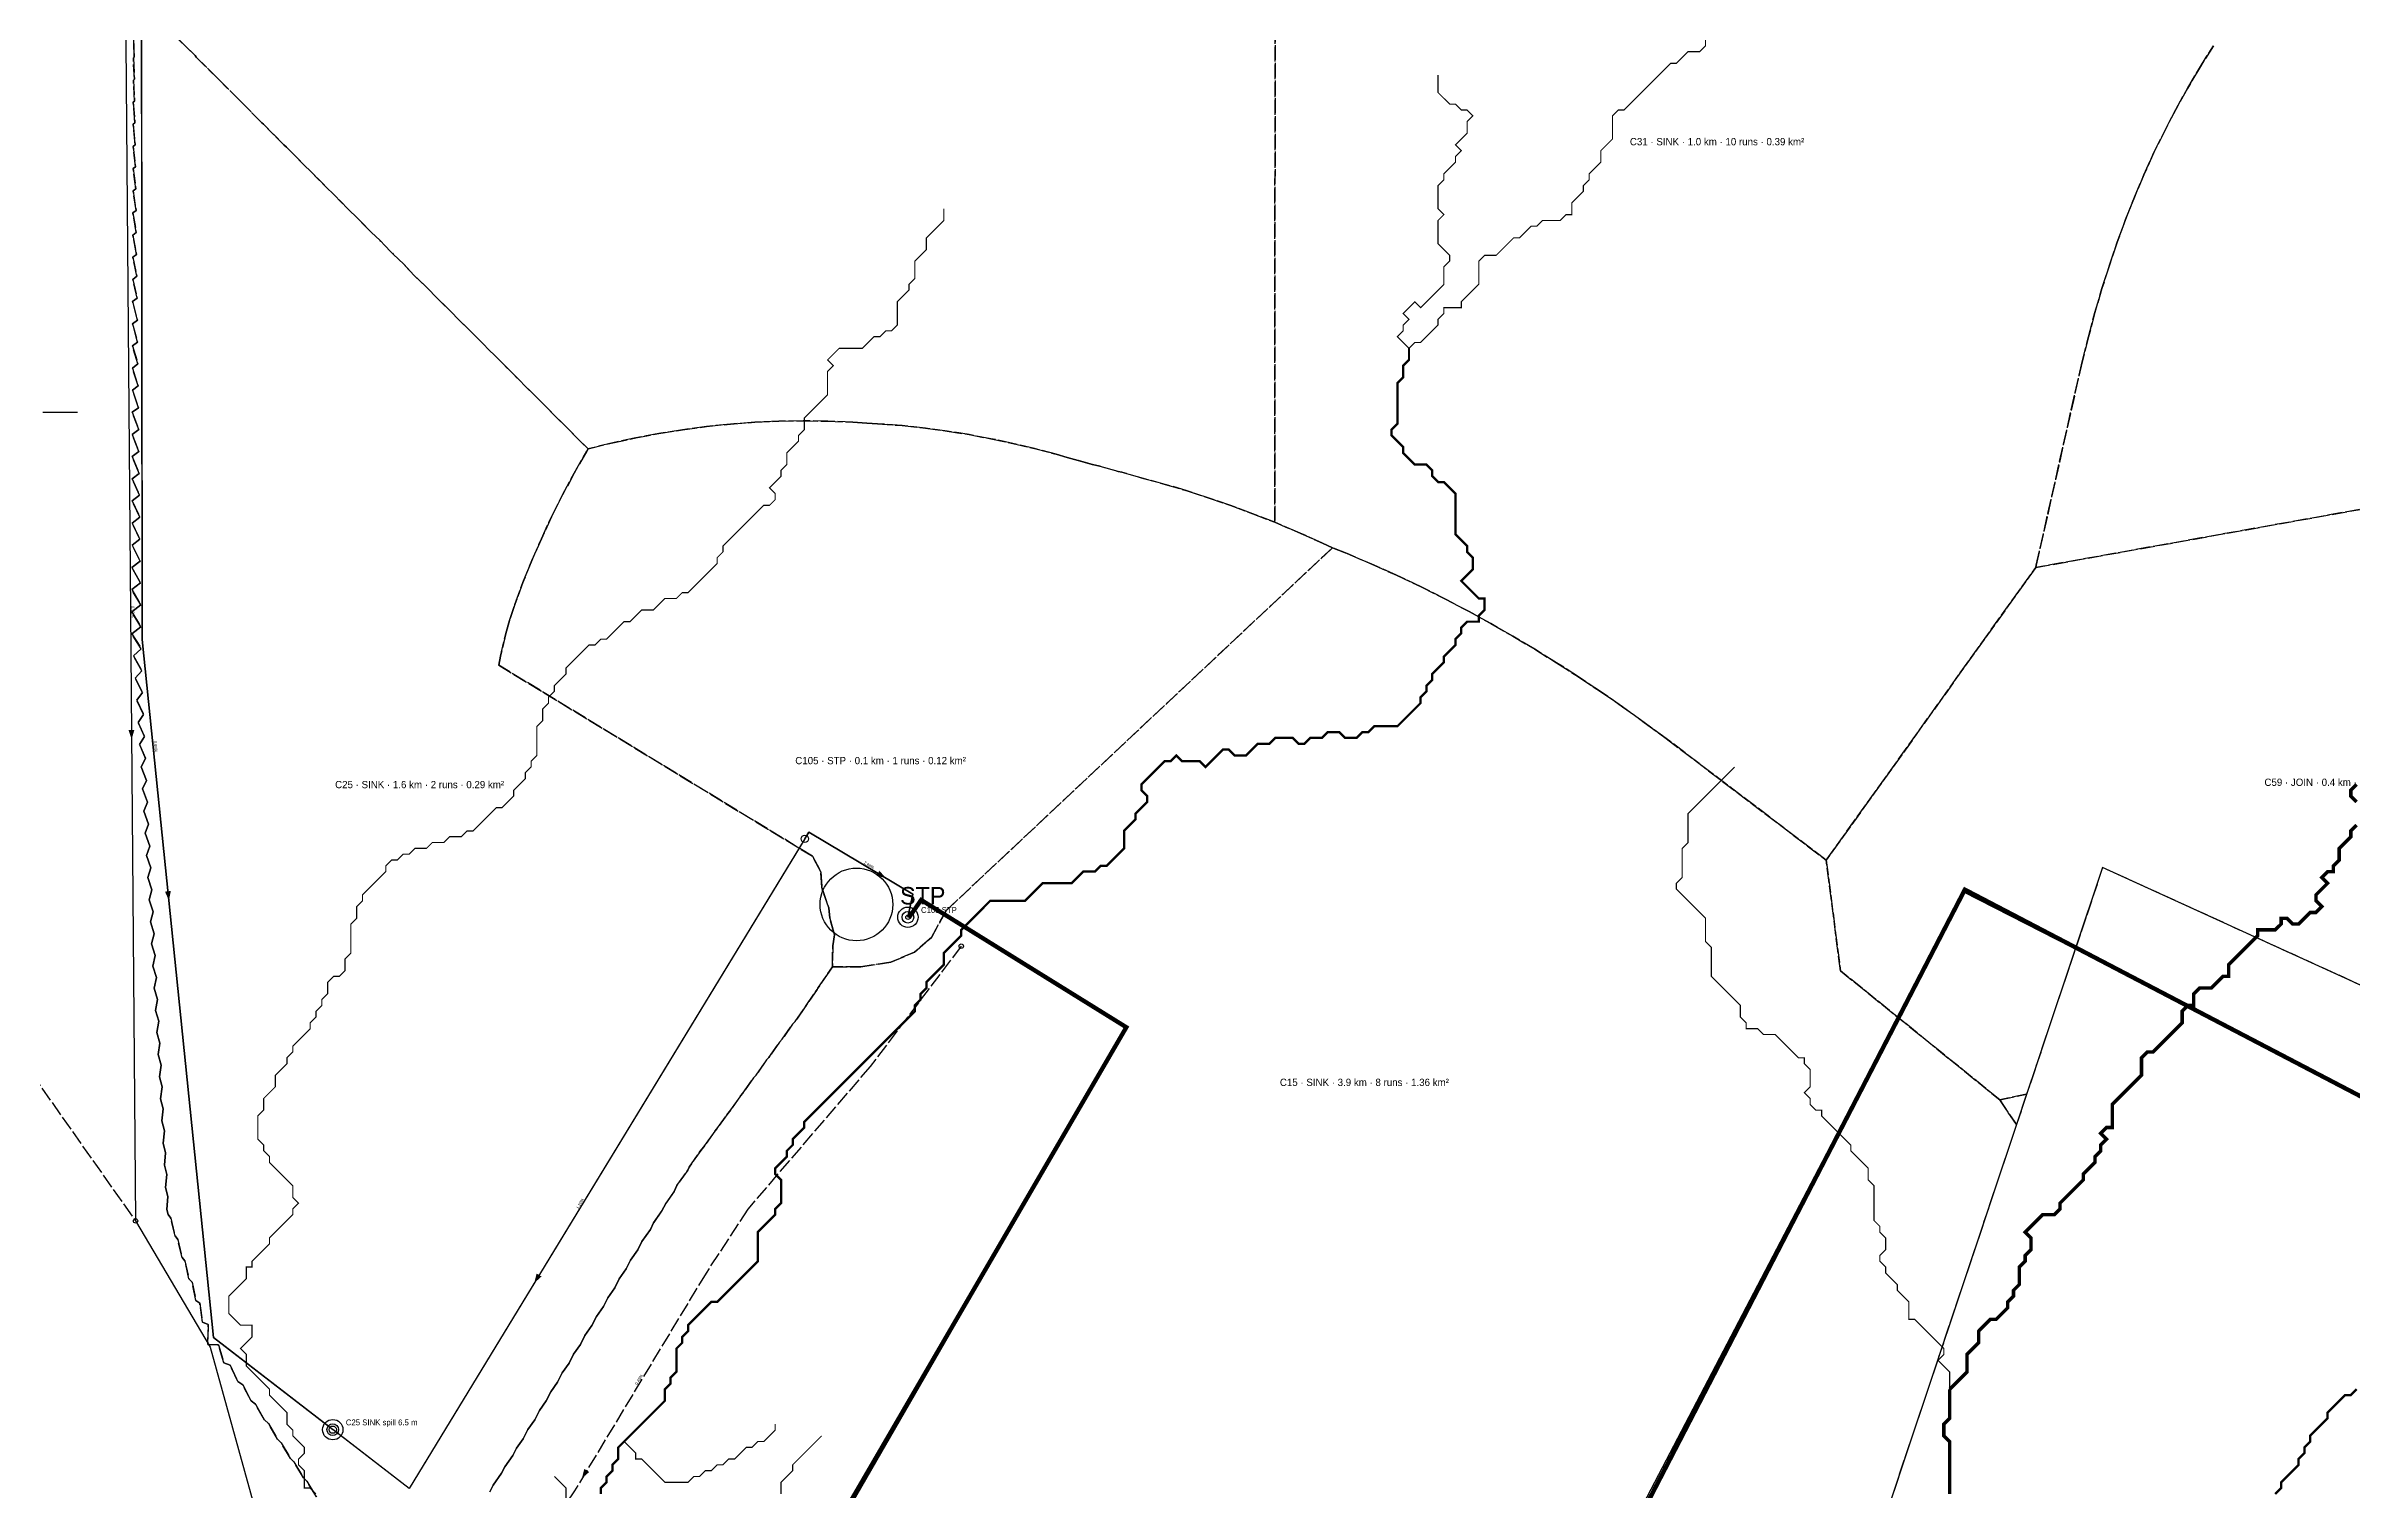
# Model space of a CAD drawing. Header units: metres. Extents: x 442821 to 452274, y 2561971 to 2571293.
# Drawn here: x 443829 to 445417, y 2562948 to 2563943 of the extents above; entities that cross this region are included whole.
import ezdxf
from ezdxf.enums import TextEntityAlignment as Align

# ---------------------------------------------------------------- set-up
doc = ezdxf.new("R2010")
doc.units = ezdxf.units.M
doc.header["$LTSCALE"] = 8
doc.linetypes.add('DASHED', pattern=[1.524, 1.27, -0.254])
for name, color, linetype in [('A_ARROWS', 7, 'Continuous'), ('A_BUILT_2006', 252, 'Continuous'), ('A_CATCH_LABEL', 7, 'Continuous'), ('A_CATCHMENTS', 7, 'Continuous'), ('A_ENVELOPE', 3, 'Continuous'), ('A_GRADIENT', 8, 'Continuous'), ('A_JUNCTIONS', 8, 'Continuous'), ('A_MAIN_PIPE', 5, 'Continuous'), ('A_OUTLET_LABEL', 7, 'Continuous'), ('A_OUTLETS', 7, 'Continuous'), ('A_RUNS', 7, 'Continuous'), ('A_STP', 6, 'Continuous'), ('A_STREAMS', 5, 'Continuous')]:
    doc.layers.add(name, color=color, linetype=linetype)

msp = doc.modelspace()

# ---------------------------------------------------------------- linework, layer by layer
at = {"layer": 'A_ARROWS', "color": 2}
for points in [[(443888.2, 2563466.1), (443886.1, 2563472.5), (443890.1, 2563472.5)], [(444198.1, 2562957.6), (444199.7, 2562964.1), (444203.1, 2562962)]]:
    msp.add_solid(points, dxfattribs=at)
at = {"layer": 'A_ARROWS', "color": 4}
msp.add_solid([(444407.2, 2563370.7), (444400.7, 2563372.3), (444402.8, 2563375.7)], dxfattribs=at)
at = {"layer": 'A_ARROWS', "color": 3}
for points in [[(443913.9, 2563355.2), (443911.2, 2563361.3), (443915.2, 2563361.8)], [(444165.3, 2563092), (444166.9, 2563098.5), (444170.3, 2563096.5)]]:
    msp.add_solid(points, dxfattribs=at)
at = {"layer": 'A_BUILT_2006', "color": 252}
for points in [[(444422.4, 2563343.7), (444425.8, 2563359.7), (444354.3, 2563402.3), (444079.1, 2562950.6), (443944.5, 2563054.6), (443895.5, 2563534.9), (443894.2, 2564981.6), (443353.4, 2565026.3), (443356.8, 2565236.3), (445139.7, 2565926.1), (445353.1, 2566067)], [(444423.4, 2563343.2), (444431.5, 2563355.3), (444572.9, 2563267.8), (444295.2, 2562786.9), (444363.1, 2562577.1), (444377.7, 2562576.5), (444569.2, 2562604), (444800.1, 2562694.3), (445148.7, 2563361.2), (445469.4, 2563197.5), (445714.6, 2563159.3), (445807.5, 2563389.7), (445994.1, 2563715), (446180.6, 2564037.7), (446320.8, 2564284.9), (446551.4, 2564695.1), (447061.6, 2565726.9)]]:
    msp.add_lwpolyline(points, dxfattribs=at)
at = {"layer": 'A_CATCHMENTS', "color": 1, "linetype": 'DASHED'}
for points in [[(444675.1, 2563980.4), (444674.8, 2563615.5), (444659.7, 2563621.4), (444644.7, 2563627), (444629.6, 2563632.2), (444614.6, 2563637.1), (444599.5, 2563641.6), (444584.5, 2563645.7), (444584.5, 2563645.7), (444569.5, 2563649.9), (444567, 2563650.5), (444554.5, 2563654), (444549.5, 2563655.3), (444539.5, 2563658.1), (444532, 2563660.1), (444524.5, 2563662.3), (444509.5, 2563666.2), (444494.5, 2563669.8), (444479.5, 2563673), (444464.5, 2563675.8), (444449.5, 2563678.2), (444434.5, 2563680.2), (444418.4, 2563682), (444401.4, 2563683.3), (444394.2, 2563683.7), (444384.4, 2563684.4), (444367.3, 2563685.1), (444350.3, 2563685.3), (444333.5, 2563685.1), (444317, 2563684.3), (444300.4, 2563683.1), (444283.9, 2563681.4), (444267.4, 2563679.2), (444251.1, 2563676.6), (444235.2, 2563673.6), (444219.3, 2563670.2), (444203.4, 2563666.3), (444202.3, 2563666), (444188.8, 2563679.5), (444187.4, 2563680.9), (444173.7, 2563694.6), (444171.5, 2563696.9), (444158.6, 2563709.7), (444155.6, 2563712.8), (444143.6, 2563724.7), (444139.7, 2563728.7), (444128.5, 2563739.8), (444123.8, 2563744.6), (444113.4, 2563754.8), (444107.9, 2563760.6), (444098.3, 2563769.9), (444091.8, 2563776.7), (444083.2, 2563784.9), (444075.5, 2563793), (444068.2, 2563800), (444059.2, 2563809.4), (444053.1, 2563815.1), (444042.8, 2563825.7), (444038.1, 2563830.1), (444026.5, 2563842), (444023, 2563845.2), (444010.5, 2563858), (444008, 2563860.2), (443994.8, 2563873.7), (443992.9, 2563875.3), (443979, 2563889.4), (443977.9, 2563890.3), (443977.9, 2563890.3), (443963.3, 2563905.1), (443962.9, 2563905.4), (443947.9, 2563920.5), (443947.6, 2563920.8), (443932.7, 2563935.5), (443931.9, 2563936.7), (443917.4, 2563950.6)], [(445460.8, 2563279.3), (445244.5, 2563377.9), (445192.2, 2563221.9), (445173.7, 2563218.1), (445064.1, 2563306.9), (445054.3, 2563383), (445198.5, 2563584.4), (445457.3, 2563630.7)]]:
    msp.add_lwpolyline(points, dxfattribs=at)
at = {"layer": 'A_CATCHMENTS', "color": 3, "linetype": 'DASHED'}
for points in [[(445320.7, 2563943.3), (445311.1, 2563928), (445302.8, 2563914), (445294.8, 2563899.6), (445287.2, 2563884.9), (445279.8, 2563869.9), (445272.9, 2563854.5), (445266.4, 2563839.2), (445260.3, 2563823.9), (445254.6, 2563808.3), (445249.2, 2563792.4), (445244, 2563776.3), (445239.2, 2563759.8), (445234.7, 2563743), (445230.4, 2563726), (445198.8, 2563585.9), (445198.5, 2563584.4), (445054.3, 2563383), (444944.2, 2563466.7), (444929.1, 2563477.8), (444914, 2563488.6), (444899, 2563499), (444883.9, 2563509.1), (444868.8, 2563518.8), (444853.7, 2563528.1), (444853.7, 2563528.1), (444838.6, 2563537.1), (444823.5, 2563545.8), (444808.5, 2563554.1), (444792.4, 2563562.5), (444775.5, 2563571), (444758.6, 2563579.1), (444741.6, 2563586.7), (444724.7, 2563593.9), (444714.5, 2563597.9), (444707.7, 2563601.1), (444690.8, 2563608.7), (444674.8, 2563615.5), (444675.1, 2563980.4)], [(444015.5, 2562944.8), (444008.7, 2562955.6), (444006.5, 2562958), (443999.9, 2562968.9), (443997.6, 2562971.3), (443991.1, 2562982.1), (443988.6, 2562984.5), (443982.3, 2562995.4), (443979.6, 2562997.8), (443973.5, 2563008.6), (443970.5, 2563011), (443964.7, 2563022), (443961.3, 2563024.2), (443956.1, 2563035.4), (443951.7, 2563037.2), (443947.9, 2563049.4), (443940.6, 2563049.7), (443940.6, 2563049.7), (443940.9, 2563063.5), (443936.9, 2563065), (443935.1, 2563078.1), (443932.4, 2563080), (443929.9, 2563092.7), (443927.7, 2563094.8), (443924.9, 2563107.3), (443922.9, 2563109.6), (443920, 2563122), (443918.2, 2563124.4), (443915.1, 2563136.6), (443913.4, 2563139.2), (443912.5, 2563142.5), (443913.2, 2563151.6), (443911.6, 2563157.7), (443912.4, 2563166.7), (443910.8, 2563173), (443911.6, 2563181.7), (443909.9, 2563188.2), (443910.8, 2563196.8), (443909, 2563203.5), (443910, 2563211.9), (443908.2, 2563218.7), (443909.3, 2563226.9), (443907.3, 2563233.9), (443908.5, 2563242), (443906.4, 2563249.2), (443907.7, 2563257.1), (443905.5, 2563264.4), (443906.9, 2563272.1), (443904.7, 2563279.6), (443906.1, 2563287.2), (443903.8, 2563294.9), (443905.3, 2563302.3), (443902.9, 2563310.1), (443904.5, 2563317.3), (443902, 2563325.4), (443903.7, 2563332.4), (443901.1, 2563340.6), (443903, 2563347.5), (443900.2, 2563355.8), (443902.2, 2563362.6), (443899.3, 2563371.1), (443901.4, 2563377.6), (443898.4, 2563386.3), (443900.7, 2563392.7), (443897.5, 2563401.6), (443899.9, 2563407.8), (443896.6, 2563416.8), (443899.2, 2563422.9), (443895.7, 2563432), (443898.5, 2563437.9), (443894.7, 2563447.3), (443897.8, 2563453), (443893.7, 2563462.5), (443897.1, 2563468.1), (443892.8, 2563477.7), (443896.4, 2563483.2), (443891.7, 2563493), (443895.8, 2563498.3), (443890.6, 2563508.2), (443895.3, 2563513.3), (443889.5, 2563523.5), (443894.9, 2563528.5), (443888.3, 2563538.7), (443894.6, 2563543.6), (443888.4, 2563553.9), (443894.5, 2563558.7), (443888.4, 2563569.2), (443894.3, 2563573.8), (443888.4, 2563584.4), (443894.1, 2563588.8), (443888.5, 2563599.7), (443893.9, 2563603.9), (443888.5, 2563614.9), (443893.8, 2563619), (443888.6, 2563630.2), (443893.6, 2563634.1), (443888.6, 2563645.4), (443893.4, 2563649.1), (443888.6, 2563660.7), (443893.2, 2563664.2), (443888.7, 2563675.9), (443893.1, 2563679.3), (443888.7, 2563691.2), (443892.9, 2563694.3), (443888.8, 2563706.4), (443892.7, 2563709.4), (443888.8, 2563721.6), (443892.5, 2563724.5), (443888.8, 2563736.9), (443892.3, 2563739.5), (443888.9, 2563752.1), (443892.2, 2563754.6), (443888.9, 2563767.4), (443892, 2563769.7), (443889, 2563782.6), (443891.8, 2563784.8), (443889, 2563797.9), (443891.6, 2563799.8), (443889.1, 2563813.1), (443891.4, 2563814.9), (443889.1, 2563828.4), (443891.3, 2563830), (443889.2, 2563843.6), (443891.1, 2563845), (443889.2, 2563858.9), (443890.9, 2563860.1), (443889.3, 2563874.1), (443890.7, 2563875.2), (443889.3, 2563889.4), (443890.5, 2563890.3), (443889.3, 2563904.6), (443890.3, 2563905.3), (443889.4, 2563919.8), (443890.1, 2563920.4), (443889.4, 2563935.1), (443890, 2563935.5), (443889.5, 2563950.3)], [(443917.4, 2563950.6), (443931.9, 2563936.7), (443932.7, 2563935.5), (443947.6, 2563920.8), (443947.9, 2563920.5), (443962.9, 2563905.4), (443963.3, 2563905.1), (443977.9, 2563890.3), (443979, 2563889.4), (443992.9, 2563875.3), (443994.8, 2563873.7), (444008, 2563860.2), (444010.5, 2563858), (444023, 2563845.2), (444026.5, 2563842), (444038.1, 2563830.1), (444042.8, 2563825.7), (444053.1, 2563815.1), (444059.2, 2563809.4), (444068.2, 2563800), (444075.5, 2563793), (444083.2, 2563784.9), (444091.8, 2563776.7), (444098.3, 2563769.9), (444107.9, 2563760.6), (444113.4, 2563754.8), (444123.8, 2563744.6), (444128.5, 2563739.8), (444139.7, 2563728.7), (444143.6, 2563724.7), (444155.6, 2563712.8), (444158.6, 2563709.7), (444171.5, 2563696.9), (444173.7, 2563694.6), (444187.4, 2563680.9), (444188.8, 2563679.5), (444202.3, 2563666), (444201.4, 2563664.5), (444192.8, 2563649.4), (444184.8, 2563634.3), (444177.2, 2563619.2), (444170.2, 2563604.2), (444163.6, 2563589.1), (444157.5, 2563574), (444151.9, 2563558.9), (444148.3, 2563548), (444145.8, 2563538.9), (444142.1, 2563523.3), (444140.8, 2563517.2), (444356.7, 2563385.7), (444362.4, 2563375), (444363.1, 2563364.1), (444367.9, 2563350.1), (444368.7, 2563343), (444371.9, 2563331.5), (444370.7, 2563324), (444370.4, 2563309.5), (444368.9, 2563307.4), (444368.5, 2563306.6), (444360.4, 2563294.9), (444360, 2563294.1), (444351.9, 2563282.4), (444351.7, 2563282), (444344.7, 2563272), (444343, 2563270.1), (444335.8, 2563259.7), (444334.1, 2563257.8), (444326.8, 2563247.3), (444325.1, 2563245.5), (444317.9, 2563235), (444316.2, 2563233.2), (444308.9, 2563222.7), (444307.3, 2563220.9), (444299.9, 2563210.3), (444298.4, 2563208.7), (444291, 2563198), (444289.5, 2563196.4), (444282, 2563185.7), (444280.5, 2563184.1), (444271.9, 2563171.7), (444270.9, 2563169.6), (444263.5, 2563159.1), (444261.5, 2563154.9), (444255.5, 2563146.3), (444253.4, 2563142.1), (444247.4, 2563133.5), (444245.2, 2563128.9), (444239.4, 2563120.6), (444236.5, 2563114.8), (444231.5, 2563107.7), (444228.6, 2563101.8), (444223.7, 2563094.8), (444220.7, 2563088.8), (444215.8, 2563081.8), (444212.9, 2563075.8), (444208, 2563068.9), (444205, 2563062.8), (444200.1, 2563056), (444197.1, 2563049.8), (444192.3, 2563043), (444189.2, 2563036.8), (444184.5, 2563030.1), (444181.3, 2563023.8), (444176.6, 2563017.2), (444173.5, 2563010.9), (444168.8, 2563004.2), (444165.6, 2562997.9), (444160.9, 2562991.3), (444157.7, 2562984.9), (444153.1, 2562978.4), (444150.5, 2562973.3), (444145, 2562965.6), (444142.8, 2562961.1), (444136.9, 2562952.8), (444134.6, 2562948.3)]]:
    msp.add_lwpolyline(points, dxfattribs=at)
at = {"layer": 'A_CATCHMENTS', "color": 2, "linetype": 'DASHED'}
for points in [[(443889.5, 2563950.3), (443890, 2563935.5), (443889.4, 2563935.1), (443890.1, 2563920.4), (443889.4, 2563919.8), (443890.3, 2563905.3), (443889.3, 2563904.6), (443890.5, 2563890.3), (443889.3, 2563889.4), (443890.7, 2563875.2), (443889.3, 2563874.1), (443890.9, 2563860.1), (443889.2, 2563858.9), (443891.1, 2563845), (443889.2, 2563843.6), (443891.3, 2563830), (443889.1, 2563828.4), (443891.4, 2563814.9), (443889.1, 2563813.1), (443891.6, 2563799.8), (443889, 2563797.9), (443891.8, 2563784.8), (443889, 2563782.6), (443892, 2563769.7), (443888.9, 2563767.4), (443892.2, 2563754.6), (443888.9, 2563752.1), (443892.3, 2563739.5), (443888.8, 2563736.9), (443892.5, 2563724.5), (443888.8, 2563721.6), (443892.7, 2563709.4), (443888.8, 2563706.4), (443892.9, 2563694.3), (443888.7, 2563691.2), (443893.1, 2563679.3), (443888.7, 2563675.9), (443893.2, 2563664.2), (443888.6, 2563660.7), (443893.4, 2563649.1), (443888.6, 2563645.4), (443893.6, 2563634.1), (443888.6, 2563630.2), (443893.8, 2563619), (443888.5, 2563614.9), (443893.9, 2563603.9), (443888.5, 2563599.7), (443894.1, 2563588.8), (443888.4, 2563584.4), (443894.3, 2563573.8), (443888.4, 2563569.2), (443894.5, 2563558.7), (443888.4, 2563553.9), (443894.6, 2563543.6), (443888.3, 2563538.7), (443894.9, 2563528.5), (443889.5, 2563523.5), (443895.3, 2563513.3), (443890.6, 2563508.2), (443895.8, 2563498.3), (443891.7, 2563493), (443896.4, 2563483.2), (443892.8, 2563477.7), (443897.1, 2563468.1), (443893.7, 2563462.5), (443897.8, 2563453), (443894.7, 2563447.3), (443898.5, 2563437.9), (443895.7, 2563432), (443899.2, 2563422.9), (443896.6, 2563416.8), (443899.9, 2563407.8), (443897.5, 2563401.6), (443900.7, 2563392.7), (443898.4, 2563386.3), (443901.4, 2563377.6), (443899.3, 2563371.1), (443902.2, 2563362.6), (443900.2, 2563355.8), (443903, 2563347.5), (443901.1, 2563340.6), (443903.7, 2563332.4), (443902, 2563325.4), (443904.5, 2563317.3), (443902.9, 2563310.1), (443905.3, 2563302.3), (443903.8, 2563294.9), (443906.1, 2563287.2), (443904.7, 2563279.6), (443906.9, 2563272.1), (443905.5, 2563264.4), (443907.7, 2563257.1), (443906.4, 2563249.2), (443908.5, 2563242), (443907.3, 2563233.9), (443909.3, 2563226.9), (443908.2, 2563218.7), (443910, 2563211.9), (443909, 2563203.5), (443910.8, 2563196.8), (443909.9, 2563188.2), (443911.6, 2563181.7), (443910.8, 2563173), (443912.4, 2563166.7), (443911.6, 2563157.7), (443913.2, 2563151.6), (443912.5, 2563142.5), (443913.4, 2563139.2), (443915.1, 2563136.6), (443918.2, 2563124.4), (443920, 2563122), (443922.9, 2563109.6), (443924.9, 2563107.3), (443927.7, 2563094.8), (443929.9, 2563092.7), (443932.4, 2563080), (443935.1, 2563078.1), (443936.9, 2563065), (443940.9, 2563063.5), (443940.6, 2563049.7), (443947.9, 2563049.4), (443951.7, 2563037.2), (443956.1, 2563035.4), (443961.3, 2563024.2), (443964.7, 2563022), (443970.5, 2563011), (443973.5, 2563008.6), (443979.6, 2562997.8), (443982.3, 2562995.4), (443988.6, 2562984.5), (443991.1, 2562982.1), (443997.6, 2562971.3), (443999.9, 2562968.9), (444006.5, 2562958), (444008.7, 2562955.6), (444015.5, 2562944.8)], [(444134.6, 2562948.3), (444136.9, 2562952.8), (444142.8, 2562961.1), (444145, 2562965.6), (444150.5, 2562973.3), (444153.1, 2562978.4), (444157.7, 2562984.9), (444160.9, 2562991.3), (444165.6, 2562997.9), (444168.8, 2563004.2), (444173.5, 2563010.9), (444176.6, 2563017.2), (444181.3, 2563023.8), (444184.5, 2563030.1), (444189.2, 2563036.8), (444192.3, 2563043), (444197.1, 2563049.8), (444200.1, 2563056), (444205, 2563062.8), (444208, 2563068.9), (444212.9, 2563075.8), (444215.8, 2563081.8), (444220.7, 2563088.8), (444223.7, 2563094.8), (444228.6, 2563101.8), (444231.5, 2563107.7), (444236.5, 2563114.8), (444239.4, 2563120.6), (444245.2, 2563128.9), (444247.4, 2563133.5), (444253.4, 2563142.1), (444255.5, 2563146.3), (444261.5, 2563154.9), (444263.5, 2563159.1), (444270.9, 2563169.6), (444271.9, 2563171.7), (444280.5, 2563184.1), (444282, 2563185.7), (444289.5, 2563196.4), (444291, 2563198), (444298.4, 2563208.7), (444299.9, 2563210.3), (444307.3, 2563220.9), (444308.9, 2563222.7), (444316.2, 2563233.2), (444317.9, 2563235), (444325.1, 2563245.5), (444326.8, 2563247.3), (444334.1, 2563257.8), (444335.8, 2563259.7), (444343, 2563270.1), (444344.7, 2563272), (444351.7, 2563282), (444351.9, 2563282.4), (444360, 2563294.1), (444360.4, 2563294.9), (444368.5, 2563306.6), (444368.9, 2563307.4), (444370.4, 2563309.5), (444389.9, 2563309.5), (444410.6, 2563312.9), (444426.9, 2563319.6), (444438.6, 2563329.8), (444448.7, 2563348.3), (444714.5, 2563597.9), (444724.7, 2563593.9), (444741.6, 2563586.7), (444758.6, 2563579.1), (444775.5, 2563571), (444792.4, 2563562.5), (444808.5, 2563554.1), (444823.5, 2563545.8), (444838.6, 2563537.1), (444853.7, 2563528.1), (444868.8, 2563518.8), (444883.9, 2563509.1), (444899, 2563499), (444914, 2563488.6), (444929.1, 2563477.8), (444944.2, 2563466.7), (445054.3, 2563383), (445064.1, 2563306.9), (445173.7, 2563218.1), (445185.2, 2563201), (444873.7, 2562270.3)]]:
    msp.add_lwpolyline(points, dxfattribs=at)
at = {"layer": 'A_CATCHMENTS', "color": 4, "linetype": 'DASHED'}
msp.add_lwpolyline([(445457.3, 2563630.7), (445198.5, 2563584.4), (445198.8, 2563585.9), (445230.4, 2563726), (445234.7, 2563743), (445239.2, 2563759.8), (445244, 2563776.3), (445249.2, 2563792.4), (445254.6, 2563808.3), (445260.3, 2563823.9), (445266.4, 2563839.2), (445272.9, 2563854.5), (445279.8, 2563869.9), (445287.2, 2563884.9), (445294.8, 2563899.6), (445302.8, 2563914), (445311.1, 2563928), (445320.7, 2563943.3)], dxfattribs=at)
msp.add_lwpolyline([(444426.9, 2563319.6), (444410.6, 2563312.9), (444389.9, 2563309.5), (444370.4, 2563309.5), (444370.7, 2563324), (444371.9, 2563331.5), (444368.7, 2563343), (444367.9, 2563350.1), (444363.1, 2563364.1), (444362.4, 2563375), (444356.7, 2563385.7), (444140.8, 2563517.2), (444142.1, 2563523.3), (444145.8, 2563538.9), (444148.3, 2563548), (444151.9, 2563558.9), (444157.5, 2563574), (444163.6, 2563589.1), (444170.2, 2563604.2), (444177.2, 2563619.2), (444184.8, 2563634.3), (444192.8, 2563649.4), (444201.4, 2563664.5), (444202.3, 2563666), (444203.4, 2563666.3), (444219.3, 2563670.2), (444235.2, 2563673.6), (444251.1, 2563676.6), (444267.4, 2563679.2), (444283.9, 2563681.4), (444300.4, 2563683.1), (444317, 2563684.3), (444333.5, 2563685.1), (444350.3, 2563685.3), (444367.3, 2563685.1), (444384.4, 2563684.4), (444394.2, 2563683.7), (444401.4, 2563683.3), (444418.4, 2563682), (444434.5, 2563680.2), (444449.5, 2563678.2), (444464.5, 2563675.8), (444479.5, 2563673), (444494.5, 2563669.8), (444509.5, 2563666.2), (444524.5, 2563662.3), (444532, 2563660.1), (444539.5, 2563658.1), (444549.5, 2563655.3), (444554.5, 2563654), (444567, 2563650.5), (444569.5, 2563649.9), (444584.5, 2563645.7), (444584.5, 2563645.7), (444599.5, 2563641.6), (444614.6, 2563637.1), (444629.6, 2563632.2), (444644.7, 2563627), (444659.7, 2563621.4), (444674.8, 2563615.5), (444690.8, 2563608.7), (444707.7, 2563601.1), (444714.5, 2563597.9), (444448.7, 2563348.3), (444438.6, 2563329.8), (444426.9, 2563319.6)], close=True, dxfattribs=at)
at = {"layer": 'A_CATCHMENTS', "color": 3, "linetype": 'DASHED'}
msp.add_lwpolyline([(445173.7, 2563218.1), (445192.2, 2563221.9), (445185.2, 2563201), (445173.7, 2563218.1)], close=True, dxfattribs=at)
at = {"layer": 'A_ENVELOPE', "color": 3}
msp.add_lwpolyline([(446687.5, 2565015.6), (446628.6, 2564893.4), (446563.7, 2564758.7), (446544.7, 2564719.1), (446459.2, 2564552.4), (446431.5, 2564503.8), (446340, 2564343.2), (446237.3, 2564159), (446145.9, 2563995.1), (446098.8, 2563913.7), (445991.2, 2563728), (445981.3, 2563710.9), (445936.8, 2563631.1), (445875.2, 2563520.9), (445841.6, 2563460.7), (445796.7, 2563382.9), (445742.6, 2563253.5), (445736.7, 2563232.2), (445717.1, 2563162.4), (445244.5, 2563377.9), (444873.7, 2562270.3), (443922.9, 2562555.5), (443114.8, 2564922.9)], dxfattribs=at)
at = {"layer": 'A_JUNCTIONS', "color": 30}
for centre in [(444351.5, 2563397.7), (444026.6, 2562991.1)]:
    msp.add_circle(centre, 2.5, dxfattribs=at)
at = {"layer": 'A_JUNCTIONS'}
for centre in [(444422.4, 2563343.7), (444459.1, 2563323.8), (443890.9, 2563134.7)]:
    msp.add_circle(centre, 1.5, dxfattribs=at)
at = {"layer": 'A_MAIN_PIPE', "color": 5, "const_width": 3}
msp.add_lwpolyline([(446687.5, 2565015.6), (446544.7, 2564719.1), (446459.2, 2564552.4), (446340, 2564343.2), (446145.9, 2563995.1), (445981.3, 2563710.9), (445841.6, 2563460.7), (445796.7, 2563382.9), (445742.6, 2563253.5), (445717.1, 2563162.4), (445463.7, 2563198.7), (445149.7, 2563362.7), (444801.7, 2562690.4), (444568.5, 2562596.8), (444339.2, 2562571.3), (444291.8, 2562785.1), (444572.7, 2563268), (444431.5, 2563355.6), (444423, 2563343.3)], dxfattribs=at)
at = {"layer": 'A_OUTLETS', "color": 6}
for radius in [7, 4]:
    msp.add_circle((444422.4, 2563343.7), radius, dxfattribs=at)
at = {"layer": 'A_OUTLETS', "color": 1}
for radius in [7, 4]:
    msp.add_circle((444026.6, 2562991.1), radius, dxfattribs=at)
at = {"layer": 'A_RUNS', "color": 2}
for points in [[(443884, 2563973.2), (443890.9, 2563134.7)], [(443890.9, 2563134.7), (443942.3, 2563047.9), (444032.7, 2562721.5)]]:
    msp.add_lwpolyline(points, dxfattribs=at)
at = {"layer": 'A_RUNS', "color": 3}
for points in [[(443895.1, 2563973.2), (443895.5, 2563534.9), (443944.5, 2563054.6), (444026.6, 2562991.1)], [(444351.5, 2563397.7), (444079.1, 2562950.6), (444026.6, 2562991.1)]]:
    msp.add_lwpolyline(points, dxfattribs=at)
at = {"layer": 'A_RUNS', "color": 2, "linetype": 'DASHED'}
for points in [[(443565.4, 2563626.1), (443601.5, 2563544.9), (443890.9, 2563134.7)], [(444459.1, 2563323.8), (444396.5, 2563241.1), (444312.2, 2563142.9), (444283.5, 2563098.9), (444193, 2562949), (444102.4, 2562814.1), (444065, 2562737.4), (444032.7, 2562721.5)]]:
    msp.add_lwpolyline(points, dxfattribs=at)
at = {"layer": 'A_RUNS', "color": 4}
msp.add_lwpolyline([(444351.5, 2563397.7), (444354.3, 2563402.3), (444425.8, 2563359.7), (444422.4, 2563343.7)], dxfattribs=at)
at = {"layer": 'A_STP', "color": 6}
msp.add_circle((444387, 2563352.5), 25, dxfattribs=at)
at = {"layer": 'A_STREAMS', "color": 5}
for points, const_width in [([(444971.2, 2563947.3), (444971.2, 2563943.3), (444967.2, 2563939.3), (444963.2, 2563939.3), (444959.2, 2563939.3), (444955.2, 2563935.3), (444951.2, 2563931.3), (444947.2, 2563931.3), (444943.2, 2563927.3), (444939.2, 2563923.3), (444935.2, 2563919.2), (444931.2, 2563915.2), (444927.2, 2563911.2), (444923.2, 2563907.2), (444919.2, 2563903.2), (444915.2, 2563899.2), (444911.2, 2563899.2), (444907.2, 2563895.2), (444907.2, 2563891.2), (444907.2, 2563887.2), (444907.2, 2563883.2), (444907.2, 2563879.2), (444903.2, 2563875.2), (444899.2, 2563871.2), (444899.2, 2563867.2), (444899.2, 2563863.2), (444895.2, 2563859.2), (444891.2, 2563855.2), (444891.2, 2563851.2), (444887.2, 2563847.2), (444887.2, 2563843.2), (444883.2, 2563839.2), (444879.2, 2563835.2), (444879.2, 2563831.2), (444879.2, 2563827.2), (444875.2, 2563827.2), (444871.2, 2563823.2), (444867.2, 2563823.2), (444863.2, 2563823.2), (444859.2, 2563823.2), (444855.2, 2563819.2), (444851.2, 2563819.2), (444847.2, 2563815.2), (444843.2, 2563811.2), (444839.2, 2563811.2), (444835.2, 2563807.2), (444831.2, 2563803.2), (444827.2, 2563799.2), (444823.2, 2563799.2), (444819.2, 2563799.2), (444815.2, 2563795.2), (444815.2, 2563791.2), (444815.2, 2563787.2), (444815.2, 2563783.2), (444815.2, 2563779.2), (444811.2, 2563775.2), (444807.2, 2563771.2), (444803.2, 2563767.2), (444803.2, 2563763.2), (444799.2, 2563763.2), (444795.2, 2563763.2), (444791.2, 2563763.2), (444791.2, 2563759.2), (444787.2, 2563755.2), (444787.2, 2563751.2), (444783.2, 2563747.2), (444779.2, 2563743.2), (444775.2, 2563739.2), (444771.2, 2563739.2), (444767.2, 2563735.2)], 0.8), ([(444787.2, 2563923.3), (444787.2, 2563919.2), (444787.2, 2563915.2), (444787.2, 2563911.2), (444791.2, 2563907.2), (444795.2, 2563903.2), (444799.2, 2563903.2), (444803.2, 2563899.2), (444807.2, 2563899.2), (444811.2, 2563895.2), (444807.2, 2563891.2), (444807.2, 2563887.2), (444807.2, 2563883.2), (444803.2, 2563879.2), (444799.2, 2563875.2), (444803.2, 2563871.2), (444799.2, 2563867.2), (444799.2, 2563863.2), (444795.2, 2563859.2), (444791.2, 2563855.2), (444791.2, 2563851.2), (444787.2, 2563847.2), (444787.2, 2563843.2), (444787.2, 2563839.2), (444787.2, 2563835.2), (444787.2, 2563831.2), (444791.2, 2563827.2), (444787.2, 2563823.2), (444787.2, 2563819.2), (444787.2, 2563815.2), (444787.2, 2563811.2), (444787.2, 2563807.2), (444791.2, 2563803.2), (444795.2, 2563799.2), (444795.2, 2563795.2), (444791.2, 2563791.2), (444791.2, 2563787.2), (444791.2, 2563783.2), (444791.2, 2563779.2), (444787.2, 2563775.2), (444783.2, 2563771.2), (444779.2, 2563767.2), (444775.2, 2563763.2), (444771.2, 2563767.2), (444767.2, 2563763.2), (444763.2, 2563759.2), (444767.2, 2563755.2), (444763.2, 2563751.2), (444763.2, 2563747.2), (444759.2, 2563743.2), (444763.2, 2563739.2), (444767.2, 2563735.2)], 0.8), ([(444447.1, 2563831.2), (444447.1, 2563827.2), (444447.1, 2563823.2), (444443.1, 2563819.2), (444439.1, 2563815.2), (444435.1, 2563811.2), (444435.1, 2563807.2), (444435.1, 2563803.2), (444431.1, 2563799.2), (444427.1, 2563795.2), (444427.1, 2563791.2), (444427.1, 2563787.2), (444427.1, 2563783.2), (444423.1, 2563779.2), (444423.1, 2563775.2), (444419.1, 2563771.2), (444415.1, 2563767.2), (444415.1, 2563763.2), (444415.1, 2563759.2), (444415.1, 2563755.2), (444415.1, 2563751.2), (444411.1, 2563747.2), (444407.1, 2563747.2), (444403.1, 2563743.2), (444399.1, 2563743.2), (444395.1, 2563739.2), (444391.1, 2563735.2), (444387.1, 2563735.2), (444383.1, 2563735.2), (444379.1, 2563735.2), (444375.1, 2563735.2), (444371.1, 2563731.2), (444367.1, 2563727.2), (444371.1, 2563723.2), (444367.1, 2563719.2), (444367.1, 2563715.2), (444367.1, 2563711.2), (444367.1, 2563707.2), (444367.1, 2563703.2), (444363.1, 2563699.2), (444359.1, 2563695.2), (444355.1, 2563691.2), (444351.1, 2563687.2), (444351.1, 2563683.2), (444351.1, 2563679.2), (444347.1, 2563675.2), (444347.1, 2563671.2), (444343.1, 2563667.2), (444339.1, 2563663.2), (444339.1, 2563659.2), (444339.1, 2563655.2), (444335.1, 2563651.2), (444335.1, 2563647.2), (444331.1, 2563643.2), (444327.1, 2563639.2), (444331.1, 2563635.2), (444331.1, 2563631.1), (444327.1, 2563627.1), (444323.1, 2563627.1), (444319.1, 2563623.1), (444315.1, 2563619.1), (444311.1, 2563615.1), (444307.1, 2563611.1), (444303.1, 2563607.1), (444299.1, 2563603.1), (444295.1, 2563599.1), (444295.1, 2563595.1), (444291.1, 2563591.1), (444291.1, 2563587.1), (444287.1, 2563583.1), (444283.1, 2563579.1), (444279.1, 2563575.1), (444275.1, 2563571.1), (444271.1, 2563567.1), (444267.1, 2563567.1), (444263.1, 2563563.1), (444259.1, 2563563.1), (444255.1, 2563563.1), (444251.1, 2563559.1), (444247.1, 2563555.1), (444243.1, 2563555.1), (444239.1, 2563555.1), (444235.1, 2563551.1), (444231.1, 2563547.1), (444227.1, 2563547.1), (444223.1, 2563543.1), (444219.1, 2563539.1), (444215.1, 2563535.1), (444211.1, 2563535.1), (444207.1, 2563531.1), (444203.1, 2563531.1), (444199.1, 2563527.1), (444195.1, 2563523.1), (444191.1, 2563519.1), (444187.1, 2563515.1), (444187.1, 2563511.1), (444183.1, 2563507.1), (444179.1, 2563503.1), (444179.1, 2563499.1), (444175.1, 2563495.1), (444175.1, 2563491.1), (444171.1, 2563487.1), (444171.1, 2563483.1), (444171.1, 2563479.1), (444167.1, 2563475.1), (444167.1, 2563471.1), (444167.1, 2563467.1), (444167.1, 2563463.1), (444167.1, 2563459.1), (444167.1, 2563455.1), (444163.1, 2563451.1), (444163.1, 2563447.1), (444159.1, 2563443.1), (444159.1, 2563439.1), (444155.1, 2563435.1), (444151.1, 2563431.1), (444151.1, 2563427.1), (444147.1, 2563423.1), (444143.1, 2563419.1), (444139.1, 2563419.1), (444135.1, 2563415.1), (444131.1, 2563411.1), (444127.1, 2563407.1), (444123.1, 2563403.1), (444119.1, 2563403.1), (444115.1, 2563399.1), (444111.1, 2563399.1), (444107.1, 2563399.1), (444103.1, 2563395.1), (444099.1, 2563395.1), (444095.1, 2563395.1), (444091.1, 2563391.1), (444087.1, 2563391.1), (444083.1, 2563391.1), (444079.1, 2563387.1), (444075.1, 2563387.1), (444071.1, 2563383.1), (444067.1, 2563383.1), (444063.1, 2563379.1), (444063.1, 2563375.1), (444059.1, 2563371.1), (444055.1, 2563367.1), (444051.1, 2563363.1), (444047.1, 2563359.1), (444047.1, 2563355.1), (444043.1, 2563351.1), (444043.1, 2563347), (444043.1, 2563343), (444039.1, 2563339), (444039.1, 2563335), (444039.1, 2563331), (444039.1, 2563327), (444039.1, 2563323), (444039.1, 2563319), (444035.1, 2563315), (444035.1, 2563311), (444035.1, 2563307), (444031.1, 2563303), (444027.1, 2563303), (444023.1, 2563299), (444023.1, 2563295), (444023.1, 2563291), (444019.1, 2563287), (444019.1, 2563283), (444015.1, 2563279), (444015.1, 2563275), (444011.1, 2563271), (444011.1, 2563267), (444007.1, 2563263), (444003.1, 2563259), (443999.1, 2563255), (443999.1, 2563251), (443995.1, 2563247), (443995.1, 2563243), (443991.1, 2563239), (443987.1, 2563235), (443987.1, 2563231), (443987.1, 2563227), (443983.1, 2563223), (443979.1, 2563219), (443979.1, 2563215), (443979.1, 2563211), (443975.1, 2563207), (443975.1, 2563203), (443975.1, 2563199), (443975.1, 2563195), (443975.1, 2563191), (443979.1, 2563187), (443979.1, 2563183), (443983.1, 2563179), (443983.1, 2563175), (443987.1, 2563171), (443991.1, 2563167), (443995.1, 2563163), (443999.1, 2563159), (443999.1, 2563155), (443999.1, 2563151), (444003.1, 2563147), (443999.1, 2563143), (443999.1, 2563139), (443995.1, 2563135), (443991.1, 2563131), (443987.1, 2563127), (443983.1, 2563123), (443983.1, 2563119), (443979.1, 2563115), (443975.1, 2563111), (443971.1, 2563107), (443971.1, 2563103), (443967.1, 2563103), (443967.1, 2563099), (443967.1, 2563095), (443963.1, 2563091), (443959.1, 2563087), (443955.1, 2563083), (443955.1, 2563079), (443955.1, 2563075), (443955.1, 2563071), (443959.1, 2563067), (443963.1, 2563063), (443967.1, 2563063), (443971.1, 2563063), (443971.1, 2563058.9), (443971.1, 2563054.9), (443967.1, 2563050.9), (443963.1, 2563046.9), (443967.1, 2563042.9), (443967.1, 2563038.9), (443967.1, 2563034.9), (443971.1, 2563030.9), (443975.1, 2563026.9), (443979.1, 2563022.9), (443983.1, 2563018.9), (443983.1, 2563014.9), (443987.1, 2563010.9), (443991.1, 2563006.9), (443995.1, 2563002.9), (443995.1, 2562998.9), (443995.1, 2562994.9), (443999.1, 2562990.9), (443999.1, 2562986.9), (444003.1, 2562982.9), (444007.1, 2562978.9), (444007.1, 2562974.9), (444003.1, 2562970.9), (444003.1, 2562966.9), (444007.1, 2562962.9), (444007.1, 2562958.9), (444007.1, 2562954.9), (444007.1, 2562950.9), (444011.1, 2562950.9), (444015.1, 2562946.9)], 0.8), ([(444767.2, 2563735.2), (444767.2, 2563731.2), (444767.2, 2563727.2), (444763.2, 2563723.2), (444763.2, 2563719.2), (444763.2, 2563715.2), (444759.2, 2563711.2), (444759.2, 2563707.2), (444759.2, 2563703.2), (444759.2, 2563699.2), (444759.2, 2563695.2), (444759.2, 2563691.2), (444759.2, 2563687.2), (444759.2, 2563683.2), (444755.2, 2563679.2), (444755.2, 2563675.2), (444759.2, 2563671.2), (444763.2, 2563667.2), (444763.2, 2563663.2), (444767.2, 2563659.2), (444771.2, 2563655.2), (444775.2, 2563655.2), (444779.2, 2563655.2), (444783.2, 2563651.2), (444783.2, 2563647.2), (444787.2, 2563643.2), (444791.2, 2563643.2), (444795.2, 2563639.2), (444799.2, 2563635.2), (444799.2, 2563631.1), (444799.2, 2563627.1), (444799.2, 2563623.1), (444799.2, 2563619.1), (444799.2, 2563615.1), (444799.2, 2563611.1), (444799.2, 2563607.1), (444803.2, 2563603.1), (444807.2, 2563599.1), (444807.2, 2563595.1), (444811.2, 2563591.1), (444811.2, 2563587.1), (444811.2, 2563583.1), (444807.2, 2563579.1), (444803.2, 2563575.1), (444807.2, 2563571.1), (444811.2, 2563567.1), (444815.2, 2563563.1), (444819.2, 2563563.1), (444819.2, 2563559.1), (444819.2, 2563555.1), (444815.2, 2563551.1), (444815.2, 2563547.1), (444811.2, 2563547.1), (444807.2, 2563547.1), (444803.2, 2563543.1), (444803.2, 2563539.1), (444799.2, 2563535.1), (444799.2, 2563531.1), (444795.2, 2563527.1), (444791.2, 2563523.1), (444791.2, 2563519.1), (444787.2, 2563515.1), (444783.2, 2563511.1), (444783.2, 2563507.1), (444779.2, 2563503.1), (444779.2, 2563499.1), (444775.2, 2563495.1), (444775.2, 2563491.1), (444771.2, 2563487.1), (444767.2, 2563483.1), (444763.2, 2563479.1), (444759.2, 2563475.1), (444755.2, 2563475.1), (444751.2, 2563475.1), (444747.2, 2563475.1), (444743.2, 2563475.1), (444739.2, 2563471.1), (444735.2, 2563471.1), (444731.2, 2563467.1), (444727.2, 2563467.1), (444723.2, 2563467.1), (444719.2, 2563471.1), (444715.2, 2563471.1), (444711.2, 2563471.1), (444707.2, 2563467.1), (444703.2, 2563467.1), (444699.2, 2563467.1), (444695.2, 2563463.1), (444691.2, 2563463.1), (444687.2, 2563467.1), (444683.2, 2563467.1), (444679.2, 2563467.1), (444675.2, 2563467.1), (444671.2, 2563463.1), (444667.2, 2563463.1), (444663.2, 2563463.1), (444659.2, 2563459.1), (444655.2, 2563455.1), (444651.2, 2563455.1), (444647.2, 2563455.1), (444643.2, 2563459.1), (444639.2, 2563459.1), (444635.1, 2563455.1), (444631.1, 2563451.1), (444627.1, 2563447.1), (444623.1, 2563451.1), (444619.1, 2563451.1), (444615.1, 2563451.1), (444611.1, 2563451.1), (444607.1, 2563455.1), (444603.1, 2563451.1), (444599.1, 2563451.1), (444595.1, 2563447.1), (444591.1, 2563443.1), (444587.1, 2563439.1), (444583.1, 2563435.1), (444583.1, 2563431.1), (444587.1, 2563427.1), (444587.1, 2563423.1), (444583.1, 2563419.1), (444579.1, 2563415.1), (444579.1, 2563411.1), (444575.1, 2563407.1), (444571.1, 2563403.1), (444571.1, 2563399.1), (444571.1, 2563395.1), (444571.1, 2563391.1), (444567.1, 2563387.1), (444563.1, 2563383.1), (444559.1, 2563379.1), (444555.1, 2563379.1), (444551.1, 2563375.1), (444547.1, 2563375.1), (444543.1, 2563375.1), (444539.1, 2563371.1), (444535.1, 2563367.1), (444531.1, 2563367.1), (444527.1, 2563367.1), (444523.1, 2563367.1), (444519.1, 2563367.1), (444515.1, 2563367.1), (444511.1, 2563363.1), (444507.1, 2563359.1), (444503.1, 2563355.1), (444499.1, 2563355.1), (444495.1, 2563355.1), (444491.1, 2563355.1), (444487.1, 2563355.1), (444483.1, 2563355.1), (444479.1, 2563355.1), (444475.1, 2563351.1), (444471.1, 2563347), (444467.1, 2563343), (444463.1, 2563339), (444459.1, 2563335), (444459.1, 2563331), (444455.1, 2563327), (444451.1, 2563323), (444447.1, 2563319), (444447.1, 2563315), (444447.1, 2563311), (444443.1, 2563307), (444439.1, 2563303), (444435.1, 2563299), (444435.1, 2563295), (444431.1, 2563291), (444431.1, 2563287), (444427.1, 2563283), (444427.1, 2563279), (444423.1, 2563275), (444419.1, 2563271), (444415.1, 2563267), (444411.1, 2563263), (444407.1, 2563259), (444403.1, 2563255), (444399.1, 2563251), (444395.1, 2563247), (444391.1, 2563243), (444387.1, 2563239), (444383.1, 2563235), (444379.1, 2563231), (444375.1, 2563227), (444371.1, 2563223), (444367.1, 2563219), (444363.1, 2563215), (444359.1, 2563211), (444355.1, 2563207), (444351.1, 2563203), (444351.1, 2563199), (444347.1, 2563195), (444343.1, 2563191), (444343.1, 2563187), (444339.1, 2563183), (444339.1, 2563179), (444335.1, 2563175), (444331.1, 2563171), (444331.1, 2563167), (444335.1, 2563163), (444335.1, 2563159), (444335.1, 2563155), (444335.1, 2563151), (444335.1, 2563147), (444331.1, 2563143), (444331.1, 2563139), (444327.1, 2563135), (444323.1, 2563131), (444319.1, 2563127), (444319.1, 2563123), (444319.1, 2563119), (444319.1, 2563115), (444319.1, 2563111), (444319.1, 2563107), (444315.1, 2563103), (444311.1, 2563099), (444307.1, 2563095), (444303.1, 2563091), (444299.1, 2563087), (444295.1, 2563083), (444291.1, 2563079), (444287.1, 2563079), (444283.1, 2563075), (444279.1, 2563071), (444275.1, 2563067), (444271.1, 2563063), (444271.1, 2563058.9), (444267.1, 2563054.9), (444267.1, 2563050.9), (444263.1, 2563046.9), (444263.1, 2563042.9), (444263.1, 2563038.9), (444263.1, 2563034.9), (444263.1, 2563030.9), (444259.1, 2563026.9), (444259.1, 2563022.9), (444255.1, 2563018.9), (444255.1, 2563014.9), (444255.1, 2563010.9), (444251.1, 2563006.9), (444247.1, 2563002.9), (444243.1, 2562998.9), (444239.1, 2562994.9), (444235.1, 2562990.9), (444231.1, 2562986.9), (444227.1, 2562982.9)], 1.6), ([(443851, 2563691.2), (443847, 2563691.2), (443843, 2563691.2), (443839, 2563691.2), (443835, 2563691.2), (443831, 2563691.2), (443827, 2563691.2)], 0.8), ([(444991.2, 2563447.1), (444987.2, 2563443.1), (444983.2, 2563439.1), (444979.2, 2563435.1), (444975.2, 2563431.1), (444971.2, 2563427.1), (444967.2, 2563423.1), (444963.2, 2563419.1), (444959.2, 2563415.1), (444959.2, 2563411.1), (444959.2, 2563407.1), (444959.2, 2563403.1), (444959.2, 2563399.1), (444959.2, 2563395.1), (444955.2, 2563391.1), (444955.2, 2563387.1), (444955.2, 2563383.1), (444955.2, 2563379.1), (444955.2, 2563375.1), (444955.2, 2563371.1), (444951.2, 2563367.1), (444951.2, 2563363.1), (444955.2, 2563359.1), (444959.2, 2563355.1), (444963.2, 2563351.1), (444967.2, 2563347), (444971.2, 2563343), (444971.2, 2563339), (444971.2, 2563335), (444971.2, 2563331), (444971.2, 2563327), (444975.2, 2563323), (444975.2, 2563319), (444975.2, 2563315), (444975.2, 2563311), (444975.2, 2563307), (444975.2, 2563303), (444979.2, 2563299), (444983.2, 2563295), (444987.2, 2563291), (444991.2, 2563287), (444995.2, 2563283), (444995.2, 2563279), (444995.2, 2563275), (444999.2, 2563271), (444999.2, 2563267), (445003.2, 2563267), (445007.2, 2563267), (445011.2, 2563263), (445015.2, 2563263), (445019.2, 2563263), (445023.2, 2563259), (445027.2, 2563255), (445031.2, 2563251), (445035.2, 2563247), (445039.2, 2563247), (445039.2, 2563243), (445043.2, 2563239), (445043.2, 2563235), (445043.2, 2563231), (445043.2, 2563227), (445039.2, 2563223), (445043.2, 2563219), (445043.2, 2563215), (445047.2, 2563211), (445051.2, 2563211), (445051.2, 2563207), (445055.2, 2563203), (445059.2, 2563199), (445063.2, 2563195), (445067.2, 2563191), (445071.2, 2563187), (445071.2, 2563183), (445075.2, 2563179), (445079.2, 2563175), (445083.2, 2563171), (445083.2, 2563167), (445083.2, 2563163), (445087.2, 2563159), (445087.2, 2563155), (445087.2, 2563151), (445087.2, 2563147), (445087.2, 2563143), (445087.2, 2563139), (445087.2, 2563135), (445091.2, 2563131), (445091.2, 2563127), (445095.2, 2563123), (445095.2, 2563119), (445095.2, 2563115), (445091.2, 2563111), (445091.2, 2563107), (445095.2, 2563103), (445095.2, 2563099), (445099.2, 2563095), (445103.2, 2563091), (445103.2, 2563087), (445107.2, 2563083), (445111.2, 2563079), (445111.2, 2563075), (445111.2, 2563071), (445111.2, 2563067), (445115.2, 2563067), (445119.2, 2563063), (445123.2, 2563058.9), (445127.2, 2563054.9), (445131.2, 2563050.9), (445135.2, 2563046.9), (445135.2, 2563042.9), (445131.2, 2563038.9), (445135.2, 2563034.9), (445139.2, 2563030.9), (445139.2, 2563026.9), (445139.2, 2563022.9), (445139.2, 2563018.9)], 0.8), ([(445419.3, 2563435.1), (445415.3, 2563431.1), (445415.3, 2563427.1), (445419.3, 2563423.1)], 2.4), ([(445419.3, 2563407.1), (445415.3, 2563403.1), (445415.3, 2563399.1), (445411.3, 2563395.1), (445407.3, 2563391.1), (445407.3, 2563387.1), (445407.3, 2563383.1), (445403.3, 2563379.1), (445403.3, 2563375.1), (445399.3, 2563375.1), (445395.3, 2563371.1), (445399.3, 2563367.1), (445395.3, 2563363.1), (445391.3, 2563359.1), (445391.3, 2563355.1), (445395.3, 2563351.1), (445391.3, 2563347), (445387.3, 2563347), (445383.3, 2563343), (445379.3, 2563339), (445375.3, 2563339), (445371.3, 2563343), (445367.3, 2563343), (445367.3, 2563339), (445363.2, 2563335), (445359.2, 2563335), (445355.2, 2563335), (445351.2, 2563335), (445351.2, 2563331), (445347.2, 2563327), (445343.2, 2563323), (445339.2, 2563319), (445335.2, 2563315), (445331.2, 2563311), (445331.2, 2563307), (445331.2, 2563303), (445327.2, 2563303), (445323.2, 2563299), (445319.2, 2563295), (445315.2, 2563295), (445311.2, 2563295), (445307.2, 2563291), (445307.2, 2563287), (445307.2, 2563283), (445303.2, 2563283), (445299.2, 2563279), (445299.2, 2563275), (445299.2, 2563271), (445295.2, 2563267), (445291.2, 2563263), (445287.2, 2563259), (445283.2, 2563255), (445279.2, 2563251), (445275.2, 2563251), (445271.2, 2563247), (445271.2, 2563243), (445271.2, 2563239), (445271.2, 2563235), (445267.2, 2563231), (445263.2, 2563227), (445259.2, 2563223), (445255.2, 2563219), (445251.2, 2563215), (445251.2, 2563211), (445251.2, 2563207), (445251.2, 2563203), (445251.2, 2563199), (445247.2, 2563199), (445243.2, 2563195), (445247.2, 2563191), (445243.2, 2563187), (445243.2, 2563183), (445239.2, 2563179), (445239.2, 2563175), (445235.2, 2563171), (445231.2, 2563167), (445231.2, 2563163), (445227.2, 2563159), (445223.2, 2563155), (445219.2, 2563151), (445215.2, 2563147), (445215.2, 2563143), (445211.2, 2563139), (445207.2, 2563139), (445203.2, 2563139), (445199.2, 2563135), (445195.2, 2563131), (445191.2, 2563127), (445195.2, 2563123), (445195.2, 2563119), (445195.2, 2563115), (445191.2, 2563111), (445191.2, 2563107), (445187.2, 2563103), (445187.2, 2563099), (445187.2, 2563095), (445187.2, 2563091), (445183.2, 2563087), (445183.2, 2563083), (445179.2, 2563079), (445179.2, 2563075), (445175.2, 2563071), (445171.2, 2563067), (445167.2, 2563067), (445163.2, 2563063), (445159.2, 2563058.9), (445159.2, 2563054.9), (445159.2, 2563050.9), (445155.2, 2563046.9), (445151.2, 2563042.9), (445151.2, 2563038.9), (445151.2, 2563034.9), (445151.2, 2563030.9), (445147.2, 2563026.9), (445143.2, 2563022.9), (445139.2, 2563018.9)], 2.4), ([(445139.2, 2563018.9), (445139.2, 2563014.9), (445139.2, 2563010.9), (445139.2, 2563006.9), (445139.2, 2563002.9), (445139.2, 2562998.9), (445135.2, 2562994.9), (445135.2, 2562990.9), (445135.2, 2562986.9), (445139.2, 2562982.9), (445139.2, 2562978.9), (445139.2, 2562974.9), (445139.2, 2562970.9), (445139.2, 2562966.9), (445139.2, 2562962.9), (445139.2, 2562958.9), (445139.2, 2562954.9), (445139.2, 2562950.9), (445139.2, 2562946.9)], 2.4), ([(445419.3, 2563018.9), (445415.3, 2563014.9), (445411.3, 2563014.9), (445407.3, 2563010.9), (445403.3, 2563006.9), (445399.3, 2563002.9), (445399.3, 2562998.9), (445395.3, 2562994.9), (445391.3, 2562990.9), (445387.3, 2562986.9), (445387.3, 2562982.9), (445383.3, 2562978.9), (445383.3, 2562974.9), (445379.3, 2562970.9), (445379.3, 2562966.9), (445375.3, 2562962.9), (445371.3, 2562958.9), (445367.3, 2562954.9), (445367.3, 2562950.9), (445363.2, 2562946.9)], 1.6), ([(444331.1, 2562994.9), (444331.1, 2562990.9), (444327.1, 2562986.9), (444323.1, 2562982.9), (444319.1, 2562982.9), (444315.1, 2562978.9), (444311.1, 2562978.9), (444307.1, 2562974.9), (444303.1, 2562970.9), (444299.1, 2562970.9), (444295.1, 2562966.9), (444291.1, 2562966.9), (444287.1, 2562962.9), (444283.1, 2562962.9), (444279.1, 2562958.9), (444275.1, 2562958.9), (444271.1, 2562954.9), (444267.1, 2562954.9), (444263.1, 2562954.9), (444259.1, 2562954.9), (444255.1, 2562954.9), (444251.1, 2562958.9), (444247.1, 2562962.9), (444243.1, 2562966.9), (444239.1, 2562970.9), (444235.1, 2562970.9), (444235.1, 2562974.9), (444231.1, 2562978.9), (444227.1, 2562982.9)], 0.8), ([(444363.1, 2562986.9), (444359.1, 2562982.9), (444355.1, 2562978.9), (444351.1, 2562974.9), (444347.1, 2562970.9), (444343.1, 2562966.9), (444343.1, 2562962.9), (444339.1, 2562958.9), (444335.1, 2562954.9), (444335.1, 2562950.9), (444335.1, 2562946.9)], 0.8), ([(444227.1, 2562982.9), (444223.1, 2562978.9), (444223.1, 2562974.9), (444223.1, 2562970.9), (444219.1, 2562966.9), (444219.1, 2562962.9), (444215.1, 2562958.9), (444215.1, 2562954.9), (444211.1, 2562950.9), (444211.1, 2562946.9)], 1.6), ([(444179.1, 2562958.9), (444183.1, 2562954.9), (444187.1, 2562950.9), (444187.1, 2562946.9), (444187.1, 2562942.9), (444183.1, 2562938.9), (444179.1, 2562934.9), (444179.1, 2562930.9), (444175.1, 2562926.9), (444171.1, 2562922.9), (444171.1, 2562918.9), (444167.1, 2562914.9), (444163.1, 2562910.9), (444159.1, 2562906.9), (444159.1, 2562902.9), (444155.1, 2562898.9), (444151.1, 2562894.9), (444151.1, 2562890.9), (444147.1, 2562886.9), (444147.1, 2562882.9), (444143.1, 2562878.9), (444143.1, 2562874.9)], 0.8)]:
    msp.add_lwpolyline(points, dxfattribs=dict(at, const_width=const_width))

# ---------------------------------------------------------------- texts
at = {"layer": 'A_CATCH_LABEL', "color": 3}
for s, p in [('C31 · SINK · 1.0 km · 10 runs · 0.39 km²', (444979.2, 2563877.4)), ('C25 · SINK · 1.6 km · 2 runs · 0.29 km²', (444086.4, 2563435))]:
    msp.add_text(s, height=5, dxfattribs=at).set_placement(p, align=Align.MIDDLE_CENTER)
at = {"layer": 'A_CATCH_LABEL', "color": 4}
msp.add_text('C105 · STP · 0.1 km · 1 runs · 0.12 km²', height=5, dxfattribs=at).set_placement((444403.6, 2563451.5), align=Align.MIDDLE_CENTER)
at = {"layer": 'A_CATCH_LABEL', "color": 1}
msp.add_text('C59 · JOIN · 0.4 km · 2 runs · 0.21 km²', height=5, dxfattribs=at).set_placement((445413.8, 2563436.6), align=Align.MIDDLE_CENTER)
at = {"layer": 'A_CATCH_LABEL', "color": 2}
msp.add_text('C15 · SINK · 3.9 km · 8 runs · 1.36 km²', height=5, dxfattribs=at).set_placement((444736.5, 2563230.1), align=Align.MIDDLE_CENTER)
at = {"layer": 'A_GRADIENT', "color": 2}
for s, rotation, p in [('0.53%', -89.5316, (443887.5, 2563553.9)), ('0.49%', 58.8802, (444238.7, 2563024.7))]:
    msp.add_text(s, height=2, rotation=rotation, dxfattribs=at).set_placement(p, align=Align.BOTTOM_CENTER)
at = {"layer": 'A_GRADIENT', "color": 3}
for s, rotation, p in [('0.66%', -84.1837, (443903.1, 2563461.1)), ('1.10%', 58.6503, (444198, 2563145.8))]:
    msp.add_text(s, height=2, rotation=rotation, dxfattribs=at).set_placement(p, align=Align.BOTTOM_CENTER)
at = {"layer": 'A_GRADIENT', "color": 4}
msp.add_text('2.68%', height=2, rotation=-30.7533, dxfattribs=at).set_placement((444394.8, 2563378.2), align=Align.BOTTOM_CENTER)
at = {"layer": 'A_OUTLET_LABEL', "color": 6}
msp.add_text('C105 STP', height=4, dxfattribs=at).set_placement((444431.4, 2563346.7))
at = {"layer": 'A_OUTLET_LABEL', "color": 1}
msp.add_text('C25 SINK spill 6.5 m', height=4, dxfattribs=at).set_placement((444035.6, 2562994.1))
at = {"layer": 'A_STP', "color": 6}
msp.add_text('STP', height=12, dxfattribs=at).set_placement((444417, 2563352.5))

doc.saveas('drawing.dxf')
